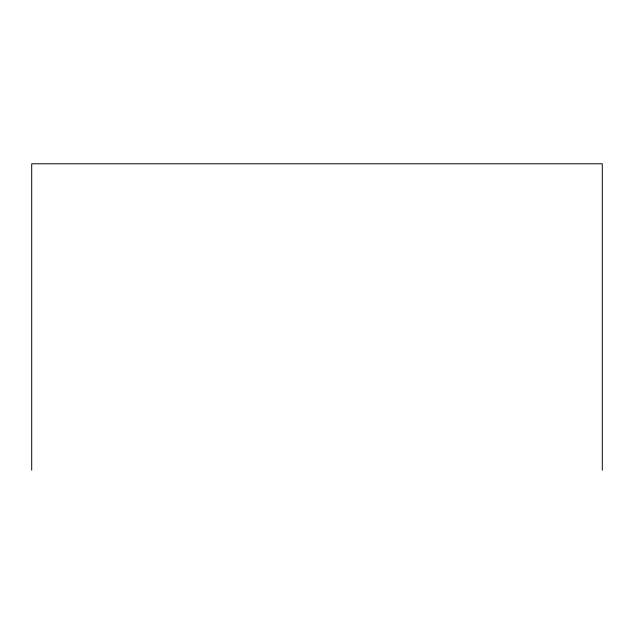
<?xml version="1.0" encoding="UTF-8"?>
<svg xmlns="http://www.w3.org/2000/svg" width="634" height="634" viewBox="0 0 634 634"><rect width="100%" height="100%" fill="white"/><g stroke="black" fill="none" stroke-linecap="round" stroke-linejoin="round"><path stroke-width="0.95" d="M602.3 470.214L602.3 163.786L31.7 163.786L31.7 470.214"/></g></svg>
